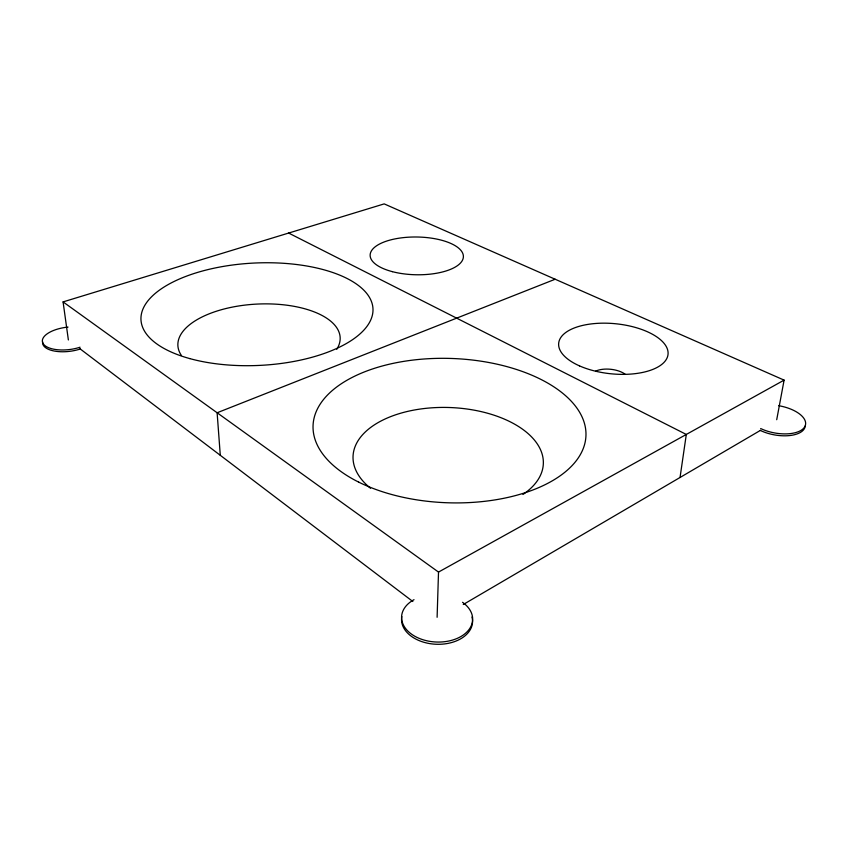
<?xml version="1.0" encoding="UTF-8"?>
<svg xmlns="http://www.w3.org/2000/svg" width="848" height="848" viewBox="0 0 848 848"><rect width="100%" height="100%" fill="white"/><g stroke="black" fill="none" stroke-linecap="round" stroke-linejoin="round"><path stroke-width="1.27" d="M437.112 617.291L438.511 572.082L63.081 301.899L384.186 203.891L784.103 380.127L776.715 419.707M680.043 477.488L686.308 434.452L288.627 233.052M463.273 604.507L760.592 430.286M438.511 572.082L784.103 380.127M555.164 279.236L217.12 412.764L220.289 455.302M79.966 348.761L412.838 601.508M63.081 301.899L68.37 339.953M80.274 348.994A25.8 11.268 -6.9 0 1 54.325 351.051A25.8 11.268 -6.9 0 1 42.665 341.935M805.218 425.993A29.002 13.791 10.5 0 1 789.297 435.596A29.002 13.791 10.5 0 1 760.327 430.445M471.965 617.026A35.521 23.776 2.5 0 1 437.992 644.3A35.521 23.776 2.5 0 1 401.846 616.549M778.708 405.704A29.023 13.769 10.4 0 1 804.063 427.774A29.023 13.769 10.4 0 1 760.667 428.537M462.531 602.303A35.563 23.744 2.5 0 1 461.407 636.233A35.563 23.744 2.5 0 1 410.633 633.488A35.563 23.744 2.5 0 1 414.015 599.674M80.041 347.214A25.822 11.247 -6.9 0 1 43.1 343.567A25.822 11.247 -6.9 0 1 68.02 327.084M595.593 371.17A18.963 9.074 6.1 0 1 625.273 374.328M370.534 488.268A95.209 52.481 2.2 0 1 386.01 418.573A95.209 52.481 2.2 0 1 513.952 423.788A95.209 52.481 2.2 0 1 522.951 494.479M181.408 355.492A81.238 37.503 -2.8 0 1 258.947 303.997A81.238 37.503 -2.8 0 1 336.762 349.312M579.491 365.88A54.972 25.133 5.8 0 0 667.546 356.69A54.972 25.133 5.8 0 0 593.049 323.713A54.972 25.133 5.8 0 0 579.491 365.88M392.37 271.657A46.619 18.879 0.9 0 0 463.368 257.05A46.619 18.879 0.9 0 0 394.574 238.988A46.619 18.879 0.9 0 0 392.37 271.657M358.736 482.141A136.539 72.175 2.1 0 0 583.138 448.804A136.539 72.175 2.1 0 0 406.616 360.93A136.539 72.175 2.1 0 0 358.736 482.141M189.878 358.619A116.144 51.251 -2.7 0 0 372.484 314.672A116.144 51.251 -2.7 0 0 208.481 269.463A116.144 51.251 -2.7 0 0 189.878 358.619"/></g></svg>
